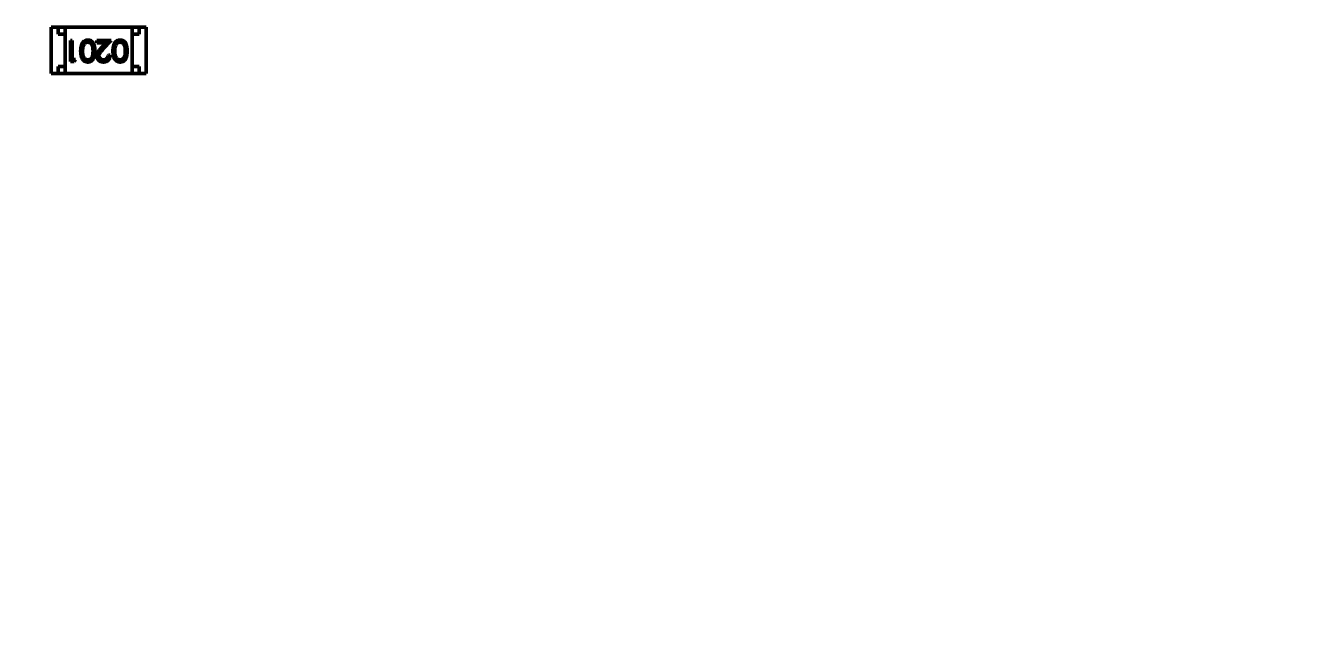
# Model space of a CAD drawing. Header units: millimetres. Extents: x 71 to 428, y 120 to 295.
# Drawn here: x 360.83 to 370.06, y 197.28 to 201.54 of the extents above; entities that cross this region are included whole.
import ezdxf

# ---------------------------------------------------------------- set-up
doc = ezdxf.new("R2010")
doc.units = ezdxf.units.MM
doc.header["$LTSCALE"] = 0.75
doc.layers.add('Dim', color=3, linetype='Continuous', lineweight=25)
doc.layers.add('Visible', color=7, linetype='Continuous', lineweight=50)
doc.styles.get("Standard").update_dxf_attribs({"font": 'arial.ttf'})
doc.dimstyles.new('Dim-ISO-25', dxfattribs={"dimtxt": 3.5, "dimasz": 3.5, "dimexe": 2.1, "dimexo": 2.1, "dimgap": 1.4, "dimtad": 1, "dimzin": 12, "dimdsep": 46, "dimtxsty": 'Standard', "dimcen": 0, "dimazin": 3, "dimtp": 0.1, "dimtm": 0.1, "dimtfac": 0.714286, "dimtmove": 0, "dimatfit": 3, "dimfxl": 1, "dimtzin": 12, "dimarcsym": 0})

# ---------------------------------------------------------------- blocks, each defined once
blk = doc.blocks.new('*D122')
at = {"color": 0, "linetype": 'ByBlock', "lineweight": -2}
for p, q in [((391.3964, 202.3983), (391.3964, 119.8711)), ((354.8964, 148.7044), (354.8964, 119.8711)), ((391.3964, 121.9711), (354.8964, 121.9711))]:
    blk.add_line(p, q, dxfattribs=at)
at = {"color": 0, "linetype": 'ByBlock'}
for points in [[(354.8964, 121.9711), (358.3964, 122.5544), (358.3964, 121.3878)], [(391.3964, 121.9711), (387.8964, 122.5544), (387.8964, 121.3878)]]:
    blk.add_solid(points, dxfattribs=at)
at = {"layer": 'Defpoints', "color": 0, "linetype": 'ByBlock'}
for p in [(391.3964, 204.4983), (354.8964, 150.8044)]:
    blk.add_point(p, dxfattribs=at)
at = {"color": 0, "linetype": 'ByBlock', "lineweight": -2, "insert": (373.1464, 125.1593), "char_height": 3.5, "attachment_point": 5}
blk.add_mtext('\\A0;36.5', dxfattribs=at)

msp = doc.modelspace()

# ---------------------------------------------------------------- linework, layer by layer
at = {"layer": 'Visible'}
for p, q in [((361.0105, 201.5322), (361.0105, 201.2022)), ((361.0105, 201.5322), (361.0605, 201.5322)), ((361.1105, 201.5322), (361.0605, 201.5322)), ((361.0605, 201.5322), (361.0605, 201.4822)), ((361.0605, 201.4822), (361.1105, 201.4822)), ((361.1105, 201.2022), (361.1105, 201.5322)), ((361.1105, 201.5322), (361.5905, 201.5322)), ((361.1105, 201.4822), (361.1105, 201.2522)), ((361.6405, 201.5322), (361.5905, 201.5322)), ((361.5905, 201.2022), (361.5905, 201.5322)), ((361.5905, 201.4822), (361.6405, 201.4822)), ((361.5905, 201.4822), (361.5905, 201.2522)), ((361.6405, 201.4822), (361.6405, 201.5322)), ((361.6905, 201.5322), (361.6405, 201.5322)), ((361.6905, 201.5322), (361.6905, 201.2022)), ((361.1487, 201.4369), (361.1621, 201.4369)), ((361.1487, 201.2869), (361.1487, 201.4369)), ((361.1621, 201.4369), (361.1621, 201.3023)), ((361.3371, 201.4369), (361.4391, 201.4369)), ((361.3371, 201.4215), (361.3371, 201.4369)), ((361.4069, 201.4215), (361.3371, 201.4215)), ((361.3694, 201.3814), (361.4069, 201.4215)), ((361.4391, 201.4369), (361.3809, 201.3748)), ((361.1621, 201.3023), (361.1852, 201.3023)), ((361.1852, 201.3023), (361.1764, 201.2869)), ((361.4198, 201.333), (361.4333, 201.333)), ((361.0105, 201.2022), (361.0605, 201.2022)), ((361.0605, 201.2522), (361.0605, 201.2022)), ((361.1105, 201.2522), (361.0605, 201.2522)), ((361.0605, 201.2022), (361.1105, 201.2022)), ((361.1105, 201.2022), (361.5905, 201.2022)), ((361.1764, 201.2869), (361.1487, 201.2869)), ((361.6405, 201.2522), (361.5905, 201.2522)), ((361.5905, 201.2022), (361.6405, 201.2022)), ((361.6405, 201.2022), (361.6405, 201.2522)), ((361.6905, 201.2022), (361.6405, 201.2022))]:
    msp.add_line(p, q, dxfattribs=at)
at = {"layer": 'Visible', "extrusion": (0, 0, -1)}
msp.add_circle((-354.8964, 204.496), 47.93, dxfattribs=at)
at = {"layer": 'Visible'}
for centre in [(361.3465, 201.3645), (361.5773, 201.3645)]:
    msp.add_arc(centre, 0.1113, 161.64429, 181.36712, dxfattribs=at)
for points, knots in [([(361.2217, 201.3619), (361.2218, 201.3642), (361.2218, 201.3687), (361.2221, 201.3752), (361.2227, 201.3814), (361.2234, 201.3872), (361.2243, 201.3927), (361.2255, 201.3978), (361.2268, 201.4025), (361.2284, 201.4069), (361.2302, 201.411), (361.2321, 201.4148), (361.2342, 201.4183), (361.2365, 201.4216), (361.2389, 201.4247), (361.2415, 201.4275), (361.2442, 201.43), (361.2471, 201.4323), (361.2501, 201.4342), (361.2532, 201.436), (361.2564, 201.4374), (361.2597, 201.4386), (361.263, 201.4396), (361.2664, 201.4402), (361.27, 201.4407), (361.2723, 201.4407), (361.2735, 201.4407)], [0, 0, 0, 0, 0.065063, 0.126773, 0.185516, 0.240765, 0.29298, 0.34225, 0.388919, 0.432776, 0.474628, 0.514775, 0.553606, 0.591426, 0.628028, 0.663804, 0.698984, 0.733591, 0.767628, 0.801208, 0.834264, 0.866981, 0.89972, 0.932702, 0.966176, 1, 1, 1, 1]), ([(361.2731, 201.4253), (361.2714, 201.4253), (361.2681, 201.4251), (361.2632, 201.4238), (361.2585, 201.4218), (361.2548, 201.4195), (361.252, 201.4172), (361.25, 201.4153), (361.2482, 201.4132), (361.2464, 201.4109), (361.2448, 201.4083), (361.2434, 201.4056), (361.242, 201.4027), (361.2413, 201.4006), (361.2409, 201.3996)], [0, 0, 0, 0, 0.112813, 0.225394, 0.339595, 0.459675, 0.521735, 0.583926, 0.648174, 0.713881, 0.781004, 0.851451, 0.924051, 1, 1, 1, 1]), ([(361.3102, 201.3619), (361.3102, 201.3639), (361.3102, 201.3678), (361.3099, 201.3734), (361.3096, 201.3787), (361.3091, 201.3836), (361.3084, 201.3881), (361.3077, 201.3922), (361.3068, 201.396), (361.3057, 201.3994), (361.3044, 201.4025), (361.3031, 201.4054), (361.3016, 201.4081), (361.3, 201.4107), (361.2982, 201.413), (361.2963, 201.4151), (361.2943, 201.417), (361.2914, 201.4193), (361.2876, 201.4217), (361.2829, 201.4238), (361.278, 201.4251), (361.2747, 201.4253), (361.2731, 201.4253)], [0, 0, 0, 0, 0.072951, 0.141584, 0.205926, 0.265301, 0.320597, 0.371817, 0.41879, 0.461699, 0.502134, 0.540804, 0.578181, 0.614297, 0.649678, 0.684299, 0.718359, 0.752081, 0.817652, 0.879722, 0.939966, 1, 1, 1, 1]), ([(361.2735, 201.4407), (361.2747, 201.4407), (361.277, 201.4407), (361.2805, 201.4403), (361.2838, 201.4396), (361.2871, 201.4387), (361.2903, 201.4376), (361.2934, 201.4361), (361.2964, 201.4344), (361.2993, 201.4325), (361.3021, 201.4303), (361.3048, 201.4279), (361.3073, 201.4251), (361.3096, 201.4222), (361.3117, 201.419), (361.3138, 201.4155), (361.3156, 201.4118), (361.3173, 201.4078), (361.3188, 201.4034), (361.3202, 201.3987), (361.3212, 201.3936), (361.3221, 201.388), (361.3228, 201.3821), (361.3233, 201.3757), (361.3236, 201.369), (361.3237, 201.3643), (361.3237, 201.3619)], [0, 0, 0, 0, 0.033787, 0.066622, 0.099285, 0.131361, 0.163585, 0.196104, 0.228902, 0.262158, 0.295991, 0.330218, 0.36506, 0.400951, 0.43762, 0.475708, 0.515381, 0.556414, 0.599765, 0.646424, 0.696431, 0.749782, 0.806573, 0.867436, 0.931887, 1, 1, 1, 1]), ([(361.3391, 201.3276), (361.3391, 201.3297), (361.3393, 201.3339), (361.3405, 201.3399), (361.3424, 201.3458), (361.3447, 201.3506), (361.3471, 201.3544), (361.3492, 201.3576), (361.3516, 201.361), (361.3545, 201.3646), (361.3577, 201.3685), (361.3612, 201.3726), (361.3652, 201.3769), (361.368, 201.3799), (361.3694, 201.3814)], [0, 0, 0, 0, 0.098702, 0.195672, 0.292422, 0.391343, 0.444462, 0.504229, 0.570352, 0.642546, 0.722288, 0.807921, 0.90047, 1, 1, 1, 1]), ([(361.4525, 201.3619), (361.4525, 201.3642), (361.4526, 201.3687), (361.4529, 201.3752), (361.4534, 201.3814), (361.4541, 201.3872), (361.4551, 201.3927), (361.4563, 201.3978), (361.4576, 201.4025), (361.4592, 201.4069), (361.461, 201.411), (361.4629, 201.4148), (361.465, 201.4183), (361.4672, 201.4216), (361.4696, 201.4247), (361.4722, 201.4275), (361.475, 201.43), (361.4779, 201.4323), (361.4809, 201.4342), (361.484, 201.436), (361.4872, 201.4374), (361.4904, 201.4386), (361.4938, 201.4396), (361.4972, 201.4402), (361.5007, 201.4407), (361.5031, 201.4407), (361.5043, 201.4407)], [0, 0, 0, 0, 0.065063, 0.126773, 0.185516, 0.240765, 0.29298, 0.34225, 0.388919, 0.432776, 0.474628, 0.514775, 0.553606, 0.591426, 0.628028, 0.663804, 0.698984, 0.733591, 0.767628, 0.801208, 0.834264, 0.866981, 0.89972, 0.932702, 0.966176, 1, 1, 1, 1]), ([(361.5038, 201.4253), (361.5022, 201.4253), (361.4989, 201.4251), (361.494, 201.4238), (361.4893, 201.4218), (361.4856, 201.4195), (361.4828, 201.4172), (361.4808, 201.4153), (361.479, 201.4132), (361.4772, 201.4109), (361.4756, 201.4083), (361.4741, 201.4056), (361.4728, 201.4027), (361.472, 201.4006), (361.4717, 201.3996)], [0, 0, 0, 0, 0.112813, 0.225394, 0.339595, 0.459675, 0.521735, 0.583926, 0.648174, 0.713881, 0.781004, 0.851451, 0.924051, 1, 1, 1, 1]), ([(361.541, 201.3619), (361.541, 201.3639), (361.541, 201.3678), (361.5407, 201.3734), (361.5404, 201.3787), (361.5399, 201.3836), (361.5392, 201.3881), (361.5385, 201.3922), (361.5375, 201.396), (361.5364, 201.3994), (361.5352, 201.4025), (361.5338, 201.4054), (361.5324, 201.4081), (361.5307, 201.4107), (361.529, 201.413), (361.5271, 201.4151), (361.525, 201.417), (361.5222, 201.4193), (361.5184, 201.4217), (361.5137, 201.4238), (361.5088, 201.4251), (361.5055, 201.4253), (361.5038, 201.4253)], [0, 0, 0, 0, 0.072951, 0.141584, 0.205926, 0.265301, 0.320597, 0.371817, 0.41879, 0.461699, 0.502134, 0.540804, 0.578181, 0.614297, 0.649678, 0.684299, 0.718359, 0.752081, 0.817652, 0.879722, 0.939966, 1, 1, 1, 1]), ([(361.5043, 201.4407), (361.5055, 201.4407), (361.5078, 201.4407), (361.5113, 201.4403), (361.5146, 201.4396), (361.5179, 201.4387), (361.5211, 201.4376), (361.5242, 201.4361), (361.5272, 201.4344), (361.5301, 201.4325), (361.5329, 201.4303), (361.5356, 201.4279), (361.538, 201.4251), (361.5403, 201.4222), (361.5425, 201.419), (361.5445, 201.4155), (361.5464, 201.4118), (361.5481, 201.4078), (361.5496, 201.4034), (361.5509, 201.3987), (361.552, 201.3936), (361.5529, 201.388), (361.5536, 201.3821), (361.5541, 201.3757), (361.5544, 201.369), (361.5544, 201.3643), (361.5544, 201.3619)], [0, 0, 0, 0, 0.033787, 0.066622, 0.099285, 0.131361, 0.163585, 0.196104, 0.228902, 0.262158, 0.295991, 0.330218, 0.36506, 0.400951, 0.43762, 0.475708, 0.515381, 0.556414, 0.599765, 0.646424, 0.696431, 0.749782, 0.806573, 0.867436, 0.931887, 1, 1, 1, 1]), ([(361.2735, 201.283), (361.2723, 201.2831), (361.27, 201.2831), (361.2664, 201.2835), (361.263, 201.2842), (361.2597, 201.2851), (361.2564, 201.2863), (361.2533, 201.2877), (361.2502, 201.2894), (361.2472, 201.2914), (361.2443, 201.2937), (361.2416, 201.2962), (361.239, 201.299), (361.2366, 201.302), (361.2344, 201.3053), (361.2323, 201.3088), (361.2303, 201.3127), (361.2285, 201.3168), (361.2269, 201.3212), (361.2255, 201.3259), (361.2244, 201.3311), (361.2234, 201.3365), (361.2227, 201.3424), (361.2221, 201.3486), (361.2218, 201.3551), (361.2218, 201.3596), (361.2217, 201.3619)], [0, 0, 0, 0, 0.033788, 0.067194, 0.099862, 0.132567, 0.165151, 0.197913, 0.231319, 0.265083, 0.299255, 0.334399, 0.369943, 0.406284, 0.444064, 0.482998, 0.523354, 0.565537, 0.609613, 0.656391, 0.705885, 0.758325, 0.813832, 0.872795, 0.934722, 1, 1, 1, 1]), ([(361.2352, 201.3619), (361.2352, 201.3601), (361.2353, 201.3566), (361.2355, 201.3514), (361.2359, 201.3465), (361.2364, 201.3418), (361.2372, 201.3374), (361.238, 201.3332), (361.239, 201.3293), (361.2402, 201.3257), (361.2415, 201.3222), (361.243, 201.3191), (361.2445, 201.3161), (361.2462, 201.3134), (361.248, 201.3109), (361.25, 201.3087), (361.252, 201.3067), (361.2549, 201.3044), (361.2586, 201.3021), (361.2633, 201.2999), (361.2681, 201.2987), (361.2714, 201.2985), (361.2731, 201.2984)], [0, 0, 0, 0, 0.065681, 0.128486, 0.188175, 0.245106, 0.299448, 0.350823, 0.399942, 0.446672, 0.491255, 0.533376, 0.573853, 0.612526, 0.649597, 0.685532, 0.720106, 0.753838, 0.818925, 0.880493, 0.940311, 1, 1, 1, 1]), ([(361.2731, 201.2984), (361.2747, 201.2985), (361.2781, 201.2987), (361.283, 201.2999), (361.2877, 201.3021), (361.2914, 201.3044), (361.2943, 201.3067), (361.2963, 201.3086), (361.2982, 201.3107), (361.2999, 201.3131), (361.3015, 201.3156), (361.303, 201.3183), (361.3044, 201.3212), (361.3056, 201.3243), (361.3067, 201.3277), (361.3076, 201.3315), (361.3085, 201.3356), (361.3091, 201.3401), (361.3096, 201.345), (361.3099, 201.3503), (361.3102, 201.356), (361.3102, 201.3599), (361.3102, 201.3619)], [0, 0, 0, 0, 0.060387, 0.120883, 0.182755, 0.247811, 0.281299, 0.315088, 0.349702, 0.384857, 0.420966, 0.458511, 0.497175, 0.537602, 0.580503, 0.627468, 0.678388, 0.733983, 0.793747, 0.857714, 0.926698, 1, 1, 1, 1]), ([(361.3237, 201.3619), (361.3237, 201.3595), (361.3236, 201.3549), (361.3233, 201.3481), (361.3228, 201.3417), (361.3221, 201.3357), (361.3213, 201.3302), (361.3202, 201.3251), (361.3189, 201.3204), (361.3174, 201.3161), (361.3157, 201.3121), (361.3139, 201.3084), (361.3119, 201.305), (361.3097, 201.3017), (361.3074, 201.2988), (361.3049, 201.2961), (361.3023, 201.2936), (361.2995, 201.2914), (361.2965, 201.2894), (361.2935, 201.2877), (361.2904, 201.2863), (361.2871, 201.2851), (361.2839, 201.2842), (361.2805, 201.2835), (361.277, 201.2831), (361.2747, 201.2831), (361.2735, 201.283)], [0, 0, 0, 0, 0.068595, 0.133246, 0.194313, 0.251279, 0.304513, 0.354235, 0.400481, 0.443411, 0.484015, 0.523252, 0.561042, 0.5979, 0.633518, 0.668314, 0.702496, 0.736685, 0.770293, 0.803437, 0.835913, 0.86846, 0.900847, 0.933467, 0.966258, 1, 1, 1, 1]), ([(361.3844, 201.283), (361.3827, 201.2831), (361.3795, 201.2832), (361.3748, 201.2838), (361.3703, 201.2848), (361.366, 201.2862), (361.362, 201.2882), (361.3583, 201.2905), (361.3547, 201.2931), (361.3515, 201.2963), (361.3486, 201.2996), (361.3461, 201.3032), (361.3439, 201.3069), (361.3421, 201.3107), (361.3408, 201.3148), (361.3398, 201.3189), (361.3392, 201.3232), (361.3391, 201.3261), (361.3391, 201.3276)], [0, 0, 0, 0, 0.069475, 0.136517, 0.200789, 0.26383, 0.325735, 0.387291, 0.449509, 0.512968, 0.576275, 0.63758, 0.697903, 0.757172, 0.816599, 0.876653, 0.93729, 1, 1, 1, 1]), ([(361.3809, 201.3748), (361.3795, 201.3733), (361.3767, 201.3705), (361.3729, 201.3663), (361.3694, 201.3625), (361.3664, 201.359), (361.3637, 201.3557), (361.3614, 201.3527), (361.3595, 201.3501), (361.3574, 201.3469), (361.3554, 201.3431), (361.3537, 201.3385), (361.3527, 201.3337), (361.3526, 201.3305), (361.3525, 201.3288)], [0, 0, 0, 0, 0.110803, 0.212829, 0.306101, 0.390647, 0.466924, 0.534481, 0.593587, 0.644557, 0.7362, 0.825024, 0.911986, 1, 1, 1, 1]), ([(361.3525, 201.3288), (361.3525, 201.3278), (361.3526, 201.3258), (361.3531, 201.3228), (361.3538, 201.32), (361.3548, 201.3172), (361.3562, 201.3146), (361.3578, 201.3121), (361.3597, 201.3096), (361.3619, 201.3074), (361.3643, 201.3053), (361.3669, 201.3034), (361.3696, 201.3019), (361.3724, 201.3006), (361.3754, 201.2996), (361.3785, 201.2989), (361.3817, 201.2985), (361.3839, 201.2985), (361.3851, 201.2984)], [0, 0, 0, 0, 0.061965, 0.122122, 0.180988, 0.239933, 0.299906, 0.359989, 0.421776, 0.486576, 0.551535, 0.615018, 0.677259, 0.73973, 0.80305, 0.866495, 0.931973, 1, 1, 1, 1]), ([(361.4333, 201.333), (361.4332, 201.3313), (361.433, 201.3277), (361.4322, 201.3226), (361.4311, 201.3177), (361.4294, 201.3131), (361.4274, 201.3087), (361.425, 201.3046), (361.4221, 201.3007), (361.4188, 201.2971), (361.4153, 201.2937), (361.4115, 201.2909), (361.4074, 201.2885), (361.4032, 201.2865), (361.3988, 201.2849), (361.3942, 201.2838), (361.3893, 201.2831), (361.386, 201.2831), (361.3844, 201.283)], [0, 0, 0, 0, 0.068791, 0.135103, 0.198979, 0.261904, 0.323495, 0.385195, 0.446969, 0.509765, 0.572251, 0.633405, 0.693251, 0.752583, 0.812579, 0.873275, 0.93555, 1, 1, 1, 1]), ([(361.3851, 201.2984), (361.3862, 201.2985), (361.3885, 201.2985), (361.3919, 201.2989), (361.3951, 201.2997), (361.3982, 201.3007), (361.4012, 201.3019), (361.4039, 201.3035), (361.4066, 201.3054), (361.409, 201.3075), (361.4113, 201.3099), (361.4133, 201.3125), (361.415, 201.3154), (361.4165, 201.3184), (361.4178, 201.3218), (361.4187, 201.3253), (361.4194, 201.3291), (361.4197, 201.3317), (361.4198, 201.333)], [0, 0, 0, 0, 0.064439, 0.126547, 0.186887, 0.245878, 0.304041, 0.362191, 0.420976, 0.48066, 0.5406, 0.600689, 0.661936, 0.724443, 0.789038, 0.856314, 0.926352, 1, 1, 1, 1]), ([(361.5043, 201.283), (361.5031, 201.2831), (361.5007, 201.2831), (361.4972, 201.2835), (361.4938, 201.2842), (361.4905, 201.2851), (361.4872, 201.2863), (361.484, 201.2877), (361.4809, 201.2894), (361.478, 201.2914), (361.4751, 201.2937), (361.4724, 201.2962), (361.4698, 201.299), (361.4674, 201.302), (361.4651, 201.3053), (361.463, 201.3088), (361.4611, 201.3127), (361.4593, 201.3168), (361.4577, 201.3212), (361.4563, 201.3259), (361.4551, 201.3311), (361.4542, 201.3365), (361.4534, 201.3424), (361.4529, 201.3486), (361.4526, 201.3551), (361.4525, 201.3596), (361.4525, 201.3619)], [0, 0, 0, 0, 0.033788, 0.067194, 0.099862, 0.132567, 0.165151, 0.197913, 0.231319, 0.265083, 0.299255, 0.334399, 0.369943, 0.406284, 0.444064, 0.482998, 0.523354, 0.565537, 0.609613, 0.656391, 0.705885, 0.758325, 0.813832, 0.872795, 0.934722, 1, 1, 1, 1]), ([(361.466, 201.3619), (361.466, 201.3601), (361.466, 201.3566), (361.4662, 201.3514), (361.4667, 201.3465), (361.4672, 201.3418), (361.4679, 201.3374), (361.4687, 201.3332), (361.4698, 201.3293), (361.471, 201.3257), (361.4723, 201.3222), (361.4737, 201.3191), (361.4753, 201.3161), (361.477, 201.3134), (361.4788, 201.3109), (361.4807, 201.3087), (361.4828, 201.3067), (361.4857, 201.3044), (361.4894, 201.3021), (361.4941, 201.2999), (361.4989, 201.2987), (361.5022, 201.2985), (361.5038, 201.2984)], [0, 0, 0, 0, 0.065681, 0.128486, 0.188175, 0.245106, 0.299448, 0.350823, 0.399942, 0.446672, 0.491255, 0.533376, 0.573853, 0.612526, 0.649597, 0.685532, 0.720106, 0.753838, 0.818925, 0.880493, 0.940311, 1, 1, 1, 1]), ([(361.5038, 201.2984), (361.5055, 201.2985), (361.5088, 201.2987), (361.5137, 201.2999), (361.5184, 201.3021), (361.5222, 201.3044), (361.525, 201.3067), (361.527, 201.3086), (361.5289, 201.3107), (361.5307, 201.3131), (361.5323, 201.3156), (361.5338, 201.3183), (361.5352, 201.3212), (361.5364, 201.3243), (361.5375, 201.3277), (361.5384, 201.3315), (361.5392, 201.3356), (361.5398, 201.3401), (361.5404, 201.345), (361.5407, 201.3503), (361.541, 201.356), (361.541, 201.3599), (361.541, 201.3619)], [0, 0, 0, 0, 0.060387, 0.120883, 0.182755, 0.247811, 0.281299, 0.315088, 0.349702, 0.384857, 0.420966, 0.458511, 0.497175, 0.537602, 0.580503, 0.627468, 0.678388, 0.733983, 0.793747, 0.857714, 0.926698, 1, 1, 1, 1]), ([(361.5544, 201.3619), (361.5544, 201.3595), (361.5544, 201.3549), (361.5541, 201.3481), (361.5536, 201.3417), (361.5529, 201.3357), (361.5521, 201.3302), (361.5509, 201.3251), (361.5497, 201.3204), (361.5482, 201.3161), (361.5465, 201.3121), (361.5447, 201.3084), (361.5426, 201.305), (361.5405, 201.3017), (361.5382, 201.2988), (361.5357, 201.2961), (361.533, 201.2936), (361.5302, 201.2914), (361.5273, 201.2894), (361.5243, 201.2877), (361.5211, 201.2863), (361.5179, 201.2851), (361.5146, 201.2842), (361.5113, 201.2835), (361.5078, 201.2831), (361.5055, 201.2831), (361.5043, 201.283)], [0, 0, 0, 0, 0.068595, 0.133246, 0.194313, 0.251279, 0.304513, 0.354235, 0.400481, 0.443411, 0.484015, 0.523252, 0.561042, 0.5979, 0.633518, 0.668314, 0.702496, 0.736685, 0.770293, 0.803437, 0.835913, 0.86846, 0.900847, 0.933467, 0.966258, 1, 1, 1, 1])]:
    msp.add_open_spline(points, degree=3, knots=knots, dxfattribs=at)

# ---------------------------------------------------------------- dimensions: what is measured, and where the dimension line sits
at = {"layer": 'Dim'}
dim = msp.add_linear_dim(base=(354.8964, 121.9711), p1=(391.3964, 204.4983), p2=(354.8964, 150.8044), dimstyle='Dim-ISO-25', dxfattribs=at)
dim.commit()
dim.dimension.update_dxf_attribs({"geometry": '*D122', "text_midpoint": (373.1464, 125.1593)})

doc.saveas('drawing.dxf')
